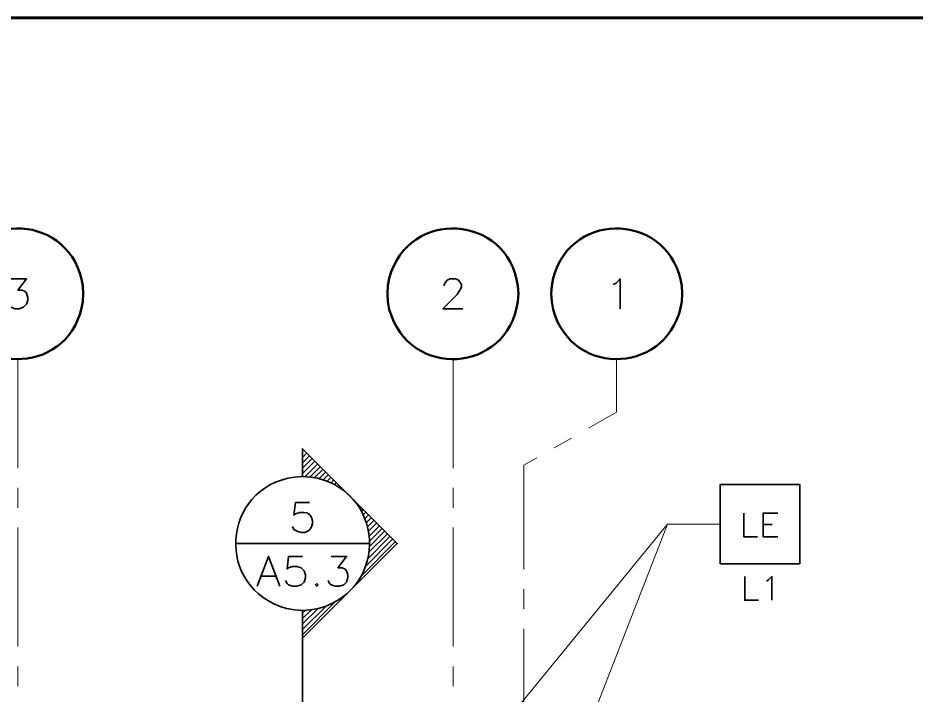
# Model space of a CAD drawing. Header units: inches. Extents: x 5 to 516, y -193 to 129.
# Drawn here: x 66.06 to 77.37, y -45.81 to -37.28 of the extents above; entities that cross this region are included whole.
import ezdxf

# ---------------------------------------------------------------- set-up
doc = ezdxf.new("R2010")
doc.units = ezdxf.units.IN
doc.header["$MEASUREMENT"] = 0
doc.layers.add('PDF4_Geometry', color=7, linetype='Continuous')

msp = doc.modelspace()

# ---------------------------------------------------------------- linework, layer by layer
at = {"layer": 'PDF4_Geometry', "lineweight": 60}
msp.add_lwpolyline([(147.8887598, -127.2829903), (147.8887598, -37.2829831), (12.888749, -37.2829831), (12.888749, -127.2829903)], dxfattribs=at)
at = {"layer": 'PDF4_Geometry', "lineweight": 35}
for points in [[(65.9687533, -40.5696452), (66.16542, -40.5696452), (66.0587533, -40.7129785), (66.1120867, -40.7129785), (66.1487533, -40.7296452), (66.16542, -40.7496452), (66.1820867, -40.8029785), (66.1820867, -40.8363119), (66.16542, -40.8896452), (66.1287533, -40.9263119), (66.07542, -40.9463119), (66.0220867, -40.9463119), (65.9687533, -40.9263119), (65.9520867, -40.9096452), (65.9320867, -40.8729785)], [(71.4287554, -40.6596449), (71.4287554, -40.6396449), (71.4487554, -40.6063116), (71.4654221, -40.5863116), (71.5020887, -40.5696449), (71.5720887, -40.5696449), (71.6087554, -40.5863116), (71.6254221, -40.6063116), (71.6454221, -40.6396449), (71.6454221, -40.6763116), (71.6254221, -40.7129783), (71.5920887, -40.7663116), (71.4120887, -40.9463116), (71.6620888, -40.9463116)], [(73.5554171, -40.6396457), (73.5920838, -40.6229791), (73.6454171, -40.5696457), (73.6454171, -40.9463124)], [(69.6420867, -43.0596492), (69.6420867, -42.7096492), (70.8354201, -43.9029826), (69.6420867, -45.096316)], [(69.6420867, -42.8196454), (69.6987534, -42.7629787)], [(69.6420867, -42.8863161), (69.7320867, -42.7996494)], [(69.6420867, -42.9563099), (69.76542, -42.8329765)], [(69.6420867, -43.0229806), (69.7987534, -42.8663139)], [(69.6754187, -43.0596492), (69.8354187, -42.8996492)], [(69.7387528, -43.062979), (69.8687528, -42.932979)], [(69.7954206, -43.072982), (69.9020873, -42.9663153)], [(69.74542, -43.0663173), (69.6420867, -43.0596509), (69.5420867, -43.0663173)], [(69.8520883, -43.0863148), (69.9354217, -43.0029814)], [(69.9054195, -43.0996476), (69.9687528, -43.0363142)], [(69.9554209, -43.1196467), (70.0020875, -43.0696467)], [(70.0020856, -43.1396459), (70.0387523, -43.1029793)], [(70.0454206, -43.1596451), (70.0720873, -43.1363118)], [(70.0887556, -43.1863175), (70.1054222, -43.1696508)], [(70.1287539, -43.2129831), (70.1387539, -43.2029831)], [(70.1687523, -43.2429785), (70.1720856, -43.2396451)], [(70.2054209, -43.2729806), (70.2054209, -43.2696473)], [(69.7320864, -43.3863161), (69.5554197, -43.3863161), (69.5354197, -43.5463162), (69.5554197, -43.5296495)], [(70.2720848, -43.3396446), (70.2754182, -43.3396446)], [(70.3054168, -43.3763132), (70.3087502, -43.3729798)], [(70.3320892, -43.4163115), (70.3420892, -43.4063115)], [(70.3587548, -43.4563099), (70.3754214, -43.4396432)], [(70.3854204, -43.4996449), (70.4087537, -43.4763115)], [(70.4087561, -43.5429798), (70.4420895, -43.5096465)], [(70.4287553, -43.5929812), (70.475422, -43.5429812)], [(75.2020847, -43.5196509), (75.2020847, -43.8196509), (75.3720847, -43.8196509)], [(75.6287517, -43.8196454), (75.4454183, -43.8196454), (75.4454183, -43.5196454), (75.6287517, -43.5196454)], [(70.4454179, -43.6429826), (70.5120846, -43.5763159)], [(70.4620873, -43.6929771), (70.5454206, -43.6096438)], [(70.4720835, -43.7496449), (70.5787502, -43.6429782)], [(75.4454183, -43.6629818), (75.5587517, -43.6629818)], [(69.5354197, -43.7263162), (69.5187531, -43.6896495)], [(70.4820865, -43.8096492), (70.6120865, -43.6796492)], [(70.4854163, -43.8729766), (70.6454163, -43.7129766)], [(70.4854163, -43.9396474), (70.6787496, -43.746314)], [(70.378754, -44.3196455), (70.8154207, -43.8796455)], [(70.4354217, -44.1929772), (70.7820884, -43.8463105)], [(70.4654239, -44.0963111), (70.7487572, -43.8129777)], [(70.4787567, -44.0129777), (70.7154234, -43.7796444)], [(70.4887529, -43.9029788), (68.7987527, -43.9029788)], [(69.0720861, -44.4429772), (69.2154194, -44.0663105), (69.3587528, -44.4429772)], [(69.6420867, -44.0663157), (69.46542, -44.0663157), (69.4487533, -44.2263157), (69.46542, -44.209649), (69.5187533, -44.1929823), (69.5720867, -44.1929823), (69.62542, -44.209649), (69.6620867, -44.2463157), (69.6787534, -44.299649), (69.6787534, -44.3329823), (69.6620867, -44.389649), (69.62542, -44.4229824), (69.5720867, -44.4429824), (69.5187533, -44.4429824), (69.46542, -44.4229824), (69.4487533, -44.4063157), (69.4287533, -44.369649)], [(70.0020856, -44.0663157), (70.1987523, -44.0663157), (70.0887523, -44.209649), (70.1420856, -44.209649), (70.1787523, -44.2263157), (70.1987523, -44.2463157), (70.215419, -44.299649), (70.215419, -44.3329823), (70.1987523, -44.389649), (70.1620856, -44.4229824), (70.1087523, -44.4429824), (70.055419, -44.4429824), (70.0020856, -44.4229824), (69.9820856, -44.4063157), (69.965419, -44.369649)], [(69.1254173, -44.3163157), (69.3054173, -44.3163157)], [(75.2120877, -44.3196455), (75.2120877, -44.6196455), (75.385421, -44.6196455)], [(75.4854167, -44.3763132), (75.5120834, -44.3596466), (75.5554167, -44.3196466), (75.5554167, -44.6196466)], [(69.6420867, -45.0529829), (70.0587534, -44.6363162)], [(69.4420867, -44.7229845), (69.5420867, -44.7396504), (69.6420867, -44.7463169)], [(69.6420867, -44.9863122), (69.93542, -44.6963122)], [(69.6420867, -44.9163117), (69.8387534, -44.7229783)], [(69.6420867, -67.0196527), (69.6420867, -44.7463169), (69.74542, -44.7396504), (69.84542, -44.7229845)], [(69.6420867, -44.8496477), (69.75542, -44.7396477)], [(69.6420867, -45.0963111), (69.6420867, -44.7463111)], [(69.6420867, -44.7829837), (69.6787534, -44.7463171)]]:
    msp.add_lwpolyline(points, dxfattribs=at)
at = {"layer": 'PDF4_Geometry', "lineweight": 50}
for points in [[(70.7354207, -40.9563111), (70.718754, -40.8563111), (70.7120873, -40.7563111), (70.718754, -40.656311), (70.7354207, -40.5596444)], [(72.798755, -40.9563111), (72.7820883, -40.8563111), (72.7754216, -40.7563111), (72.7820883, -40.656311), (72.798755, -40.5596444)], [(66.8754195, -40.656311), (66.8820863, -40.7563111), (66.8754195, -40.8563111)], [(72.3554208, -40.656311), (72.3620875, -40.7563111), (72.3554208, -40.8563111)], [(74.4187551, -40.656311), (74.4254218, -40.7563111), (74.4187551, -40.8563111)]]:
    msp.add_lwpolyline(points, dxfattribs=at)
at = {"layer": 'PDF4_Geometry', "lineweight": 15}
for points in [[(66.0587531, -42.9529801), (66.0587531, -41.58298)], [(71.5387543, -42.9529801), (71.5387543, -41.58298)], [(73.598752, -41.5829781), (73.598752, -42.2496448), (73.2454187, -42.4496448)], [(73.0287515, -42.5763117), (72.8120848, -42.6996451)], [(72.5954222, -42.822982), (72.4320888, -42.9163153), (72.4320888, -44.2296487)], [(66.0587531, -43.4529801), (66.0587531, -43.2029801)], [(71.5387543, -43.4529801), (71.5387543, -43.2029801)], [(72.2787514, -46.0563128), (74.2387515, -43.659646), (74.9054182, -43.659646)], [(73.3454222, -45.9596467), (74.2387556, -43.6596464), (74.9054223, -43.6596464)], [(66.0587531, -45.2029802), (66.0587531, -43.7029801)], [(71.5387543, -45.2029802), (71.5387543, -43.7029801)], [(72.4320853, -44.4796458), (72.4320853, -44.7296458)], [(72.4320853, -44.9796458), (72.4320853, -46.0529792)], [(66.0587531, -45.7029803), (66.0587531, -45.4529803)], [(71.5387543, -45.7029803), (71.5387543, -45.4529803)]]:
    msp.add_lwpolyline(points, dxfattribs=at)
at = {"layer": 'PDF4_Geometry', "lineweight": 35}
for points in [[(75.90542, -44.1596452), (75.90542, -43.1596451), (74.9054199, -43.1596451), (74.9054199, -44.1596452)], [(69.8220862, -44.4063154), (69.8054195, -44.4229821), (69.8220862, -44.4429821), (69.8387528, -44.4229821)]]:
    msp.add_lwpolyline(points, close=True, dxfattribs=at)
at = {"layer": 'PDF4_Geometry', "lineweight": 50}
for points in [[(65.2554194, -40.5596444), (65.504975, -39.6732554), (66.7408084, -39.7499221), (66.8754195, -40.656311)], [(70.7354207, -40.5596444), (70.9801429, -39.6746999), (72.2215874, -39.7489776), (72.3554208, -40.656311)], [(72.798755, -40.5596444), (73.042755, -39.6742555), (74.2846995, -39.7494777), (74.4187551, -40.656311)], [(66.8754195, -40.8563111), (66.7429195, -41.7665889), (65.503975, -41.8405889), (65.2554194, -40.9563111)], [(72.3554208, -40.8563111), (72.2207541, -41.7665889), (70.9848096, -41.8419778), (70.7354207, -40.9563111)], [(74.4187551, -40.8563111), (74.2879773, -41.7647), (73.0434217, -41.8418111), (72.798755, -40.9563111)]]:
    msp.add_open_spline(points, degree=3, dxfattribs=at)
at = {"layer": 'PDF4_Geometry', "lineweight": 35}
for points in [[(69.5420867, -43.0663173), (68.6108644, -43.2029292), (68.5354199, -44.471484), (69.4420867, -44.7229845)], [(69.84542, -44.7229845), (70.7520868, -44.471484), (70.6766423, -43.2029292), (69.74542, -43.0663173)], [(69.5554197, -43.5296495), (69.8730864, -43.4111495), (69.8125309, -43.9059829), (69.5354197, -43.7263162)]]:
    msp.add_open_spline(points, degree=3, dxfattribs=at)

doc.saveas('drawing.dxf')
